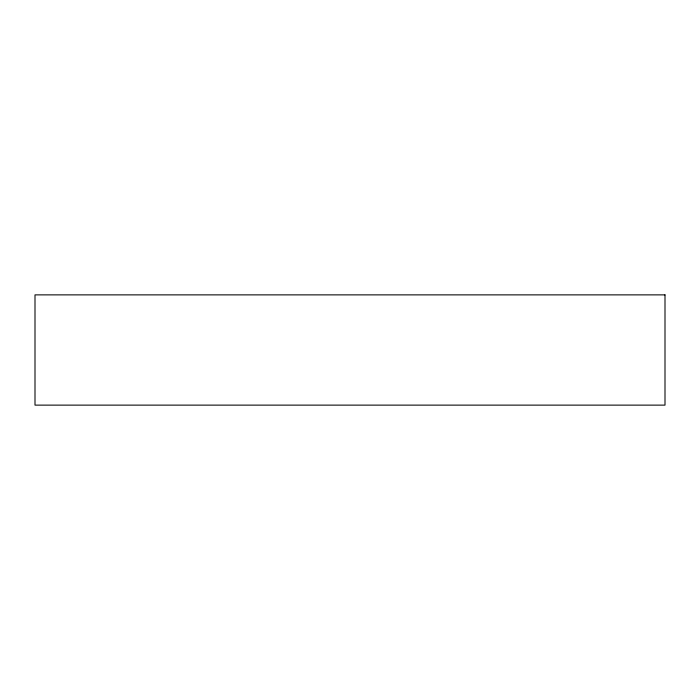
<?xml version="1.0" encoding="UTF-8"?>
<svg xmlns="http://www.w3.org/2000/svg" width="700" height="700" viewBox="0 0 700 700"><rect width="100%" height="100%" fill="white"/><g stroke="black" fill="none" stroke-linecap="round" stroke-linejoin="round"><path stroke-width="1.05" d="M665 294.875L35 294.875L35 405.125L665 405.125L665 294.875"/></g></svg>
